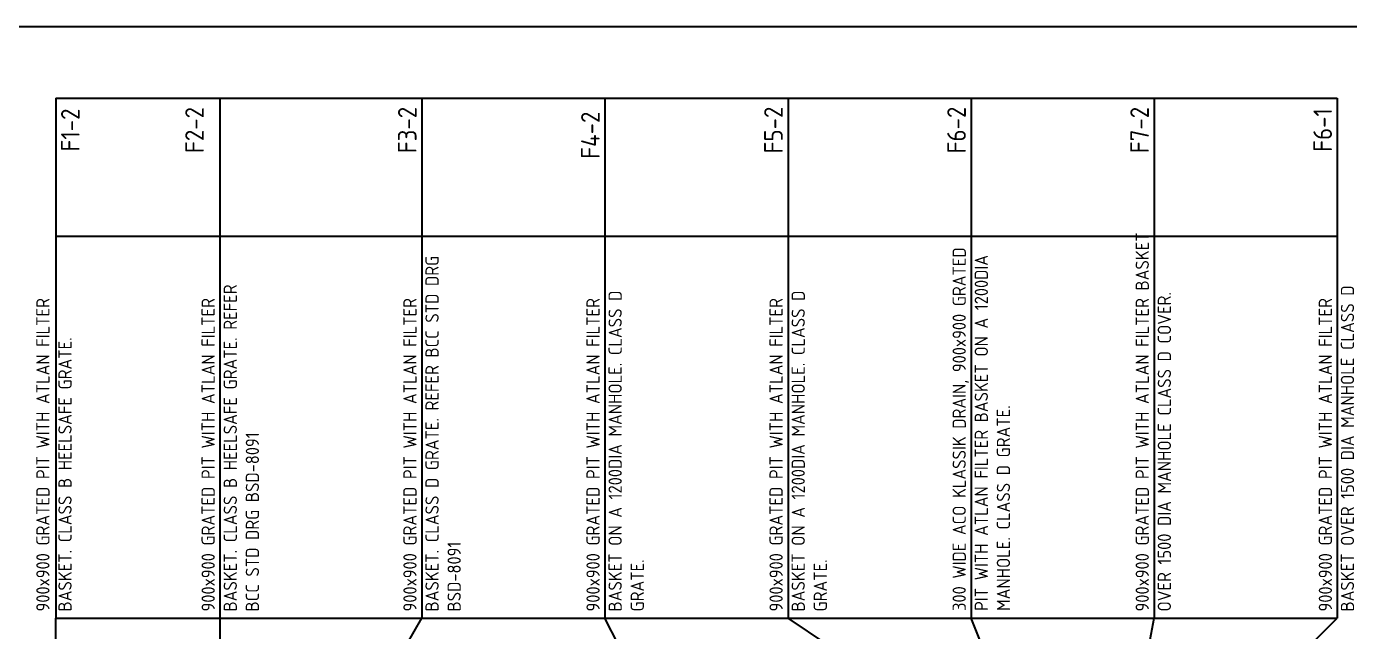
# Model space of a CAD drawing. Header units: metres. Extents: x 27 to 1668, y 87 to 577.
# Drawn here: x 420.6 to 670, y 462.5 to 576.5 of the extents above; entities that cross this region are included whole.
import ezdxf
from ezdxf.enums import TextEntityAlignment as Align

# ---------------------------------------------------------------- set-up
doc = ezdxf.new("R2010")
doc.units = ezdxf.units.M
for name, color, linetype in [('C_TEXT', 7, 'Continuous'), ('C_TEXT_TABLE', 1, 'Continuous'), ('XREF', 7, 'Continuous')]:
    doc.layers.add(name, color=color, linetype=linetype)
doc.layers.add('VPORTS_FRAMES', color=11, linetype='Continuous', plot=False)
doc.styles.add('ISOCP', font='isocp.shx')
doc.styles.add('ISOCP.shx', font='ISOCP.shx')

# ---------------------------------------------------------------- blocks, each defined once
blk = doc.blocks.new('XD_SWD LS')
at = {"layer": 'C_TEXT_TABLE'}
for p, q in [((426.11, 563), (458.62, 563)), ((426.11, 563), (426.11, 537)), ((426.11, 563), (461.62, 563)), ((426.11, 563), (426.11, 537)), ((426.11, 563), (426.11, 545)), ((457.12, 285), (457.12, 563)), ((458.62, 563), (491.12, 563)), ((461.62, 563), (497.12, 563)), ((491.12, 563), (523.63, 563)), ((495.12, 563), (495.12, 545)), ((495.12, 563), (495.12, 545)), ((497.12, 563), (532.63, 563)), ((523.63, 563), (556.13, 563)), ((529.63, 563), (529.63, 545)), ((529.63, 563), (529.63, 545)), ((532.63, 563), (568.13, 563)), ((556.13, 563), (588.64, 563)), ((564.13, 563), (564.13, 545)), ((564.13, 563), (564.13, 545)), ((568.13, 563), (603.64, 563)), ((588.64, 563), (621.14, 563)), ((598.64, 563), (598.64, 545)), ((598.64, 563), (598.64, 545)), ((603.64, 563), (639.14, 563)), ((621.14, 563), (653.65, 563)), ((633.14, 563), (633.14, 545)), ((633.14, 563), (633.14, 545)), ((639.14, 563), (667.65, 563)), ((653.65, 563), (667.65, 563)), ((667.65, 563), (667.65, 545)), ((667.65, 563), (667.65, 545)), ((667.65, 563), (667.65, 545)), ((426.11, 545), (426.11, 465)), ((426.11, 545), (426.11, 465)), ((495.12, 545), (495.12, 465)), ((495.12, 545), (495.12, 465)), ((495.12, 545), (495.12, 465)), ((495.12, 545), (495.12, 465)), ((529.63, 545), (529.63, 465)), ((529.63, 545), (529.63, 465)), ((529.63, 545), (529.63, 465)), ((529.63, 545), (529.63, 465)), ((564.13, 545), (564.13, 465)), ((564.13, 545), (564.13, 465)), ((564.13, 545), (564.13, 465)), ((564.13, 545), (564.13, 465)), ((598.64, 545), (598.64, 465)), ((598.64, 545), (598.64, 465)), ((598.64, 545), (598.64, 465)), ((598.64, 545), (598.64, 465)), ((633.14, 545), (633.14, 465)), ((633.14, 545), (633.14, 465)), ((633.14, 545), (633.14, 465)), ((633.14, 545), (633.14, 465)), ((667.65, 545), (667.65, 465)), ((667.65, 545), (667.65, 465)), ((667.65, 545), (667.65, 465)), ((426.11, 537), (458.62, 537)), ((426.11, 537), (426.11, 465)), ((426.11, 537), (458.62, 537)), ((426.11, 537), (461.62, 537)), ((426.11, 537), (426.11, 465)), ((426.11, 537), (461.62, 537)), ((458.62, 537), (491.12, 537)), ((458.62, 537), (491.12, 537)), ((461.62, 537), (497.12, 537)), ((461.62, 537), (497.12, 537)), ((491.12, 537), (523.63, 537)), ((491.12, 537), (523.63, 537)), ((497.12, 537), (532.63, 537)), ((497.12, 537), (532.63, 537)), ((523.63, 537), (556.13, 537)), ((523.63, 537), (556.13, 537)), ((532.63, 537), (568.13, 537)), ((532.63, 537), (568.13, 537)), ((556.13, 537), (588.64, 537)), ((556.13, 537), (588.64, 537)), ((568.13, 537), (603.64, 537)), ((568.13, 537), (603.64, 537)), ((588.64, 537), (621.14, 537)), ((588.64, 537), (621.14, 537)), ((603.64, 537), (639.14, 537)), ((603.64, 537), (639.14, 537)), ((621.14, 537), (653.65, 537)), ((621.14, 537), (653.65, 537)), ((639.14, 537), (667.65, 537)), ((639.14, 537), (667.65, 537)), ((653.65, 537), (667.65, 537)), ((426.11, 280), (426.11, 465)), ((426.11, 280), (426.11, 465)), ((426.11, 280), (426.11, 465)), ((426.11, 280), (426.11, 465)), ((426.11, 280), (426.11, 465)), ((426.11, 280), (426.11, 465)), ((426.11, 465), (460.62, 465)), ((426.11, 280), (426.11, 465)), ((426.11, 465), (460.62, 465)), ((426.11, 280), (426.11, 465)), ((460.62, 465), (495.12, 465)), ((492.22, 460), (495.12, 465)), ((492.22, 460), (495.12, 465)), ((495.12, 465), (529.63, 465)), ((532.2, 460), (529.63, 465)), ((532.2, 460), (529.63, 465)), ((529.63, 465), (564.13, 465)), ((571.6, 460), (564.13, 465)), ((571.6, 460), (564.13, 465)), ((564.13, 465), (598.64, 465)), ((600.66, 460), (598.64, 465)), ((600.66, 460), (598.64, 465)), ((598.64, 465), (633.14, 465)), ((632.2, 460), (633.14, 465)), ((632.2, 460), (633.14, 465)), ((633.14, 465), (667.65, 465)), ((662.6, 460), (667.65, 465))]:
    blk.add_line(p, q, dxfattribs=at)
at = {"layer": 'C_TEXT', "style": 'ISOCP'}
for s, p in [('F2-2', (454.02, 557)), ('F3-2', (494.12, 557)), ('F5-2', (563.13, 557)), ('F6-2', (597.64, 557)), ('F7-2', (632.14, 557)), ('F1-2', (430.61, 557)), ('F4-2', (528.63, 556.02)), ('F6-1', (666.65, 557))]:
    blk.add_text(s, height=3.5, rotation=90, dxfattribs=at).set_placement(p, align=Align.CENTER)
at = {"layer": 'C_TEXT', "char_height": 2.5, "attachment_point": 1, "rotation": 90, "style": 'ISOCP.shx'}
for s, insert, width in [('900x900 GRATED PIT WITH ATLAN FILTER BASKET OVER 1500 DIA MANHOLE CLASS D COVER. ', (629.64, 466.28), 71.9019), ('300 WIDE ACO KLASSIK DRAIN, 900x900 GRATED PIT WITH ATLAN FILTER BASKET ON A 1200DIA MANHOLE. CLASS D GRATE. ', (595.14, 466.38), 71.8937), ('900x900 GRATED PIT WITH ATLAN FILTER BASKET. CLASS D GRATE. REFER BCC STD DRG BSD-8091', (491.62, 466.28), 67.1219), ('900x900 GRATED PIT WITH ATLAN FILTER BASKET. CLASS B HEELSAFE GRATE. REFER BCC STD DRG BSD-8091', (453.59, 466.28), 66.8683), ('900x900 GRATED PIT WITH ATLAN FILTER BASKET ON A 1200DIA MANHOLE. CLASS D GRATE. ', (526.13, 466.28), 67.5641), ('900x900 GRATED PIT WITH ATLAN FILTER BASKET ON A 1200DIA MANHOLE. CLASS D GRATE. ', (560.63, 466.28), 62.7821), ('900x900 GRATED PIT WITH ATLAN FILTER BASKET OVER 1500 DIA MANHOLE CLASS D COVER. ', (664.15, 466.28), 68.3131), ('900x900 GRATED PIT WITH ATLAN FILTER BASKET. CLASS B HEELSAFE GRATE. ', (422.44, 466.28), 68.2123)]:
    blk.add_mtext(s, dxfattribs=dict(at, insert=insert, width=width))

msp = doc.modelspace()

# ---------------------------------------------------------------- block references
at = {"layer": 'XREF'}
msp.add_blockref('XD_SWD LS', (0, 0), dxfattribs=at)

# ---------------------------------------------------------------- next in the draw order: linework, layer by layer
at = {"layer": 'VPORTS_FRAMES'}
msp.add_lwpolyline([(27.11, 576.52), (798.11, 576.52), (798.11, 89.14), (27.11, 89.14)], close=True, dxfattribs=at)

doc.saveas('drawing.dxf')
